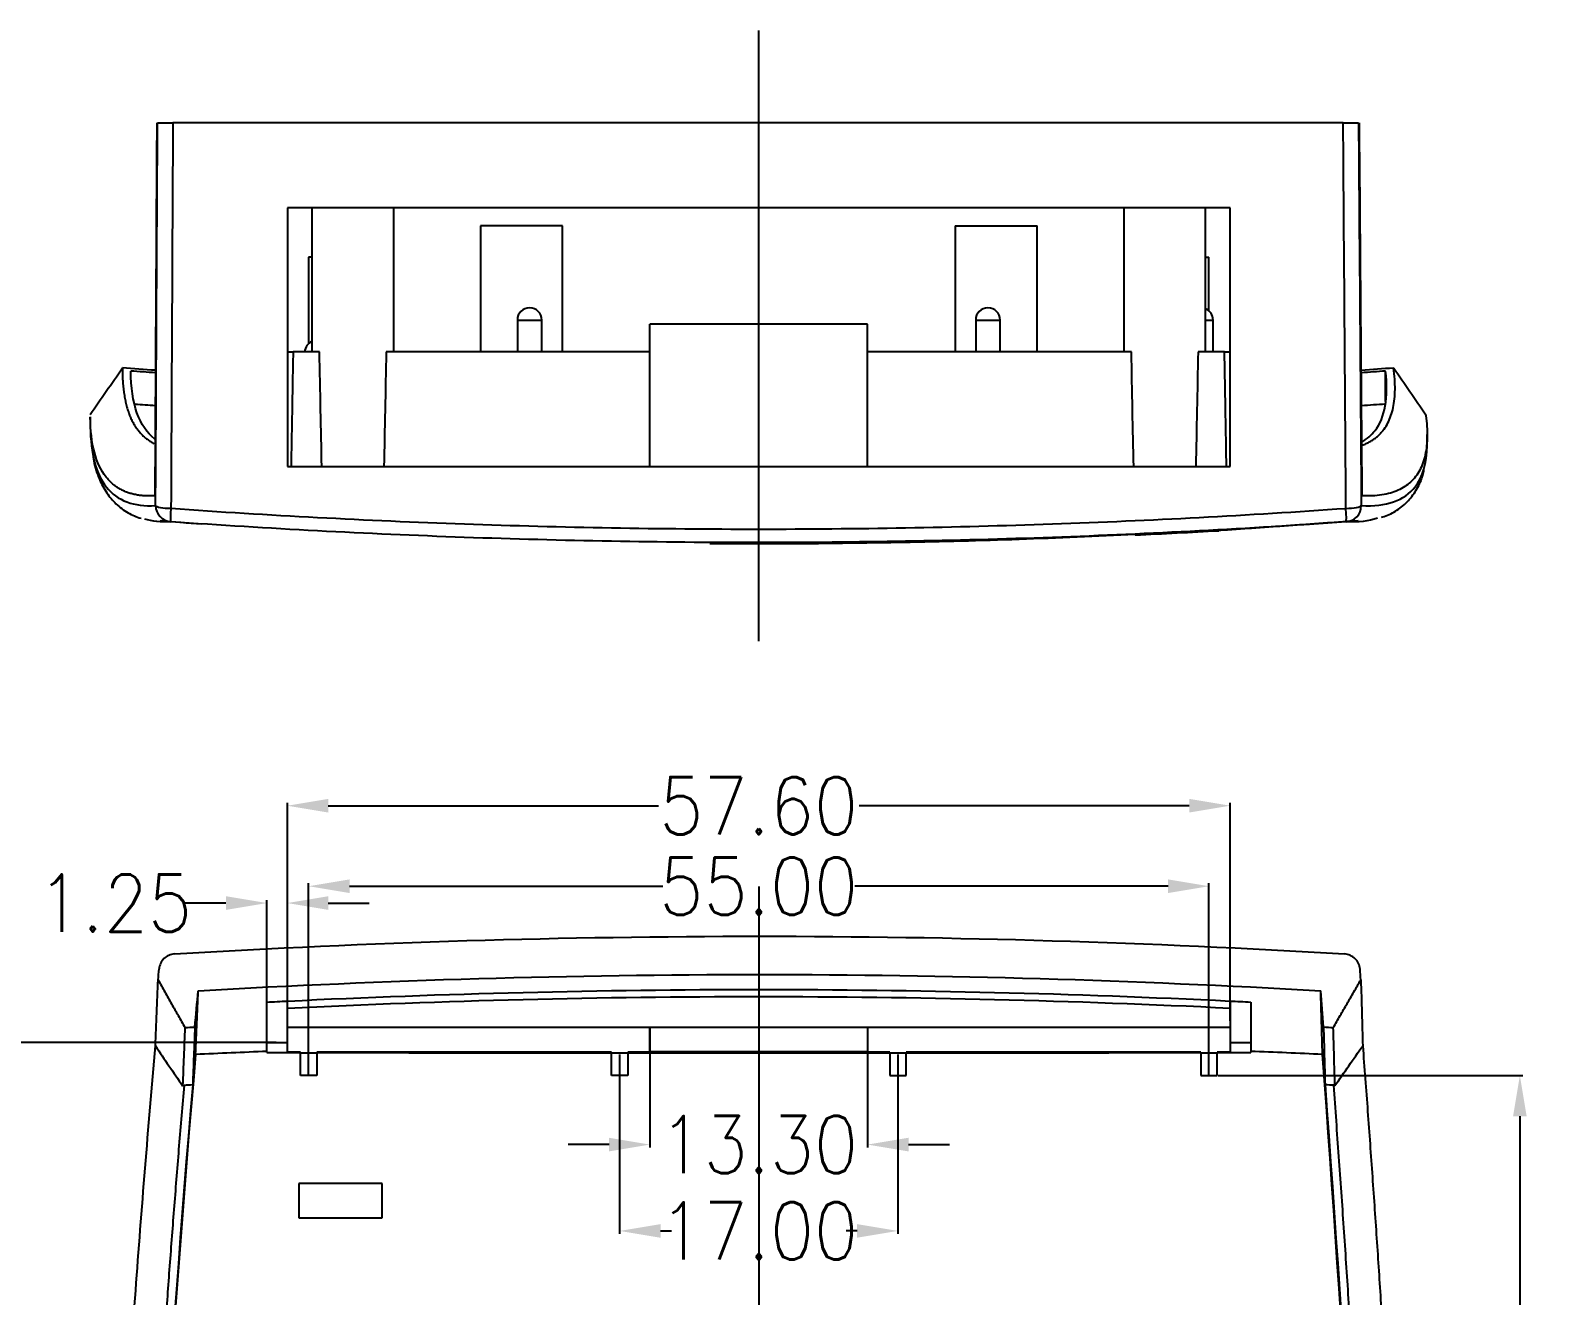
# Model space of a CAD drawing. Extents: x 812 to 956, y 553 to 738.
# Drawn here: x 862.9 to 956.2, y 660.3 to 737.5 of the extents above; entities that cross this region are included whole.
import ezdxf
from ezdxf.lldxf.tags import DXFTag

# ---------------------------------------------------------------- set-up
doc = ezdxf.new("R2010")
doc.units = 0
doc.header["$MEASUREMENT"] = 0
doc.layers.get('0').update_dxf_attribs({"linetype": 'CONTINUOUS'})
doc.layers.get('DEFPOINTS').update_dxf_attribs({"linetype": 'CONTINUOUS'})
doc.styles.get("Standard").update_dxf_attribs({"font": 'txt.shx', "width": 0.9})
tags = doc.linetypes.add('PHANTOM', pattern=[2.5, 1.25, -0.25, 0.25, -0.25, 0.25, -0.25]).pattern_tags.tags
tags[14:15] = [DXFTag(74, 4), DXFTag(75, 0), DXFTag(340, '0'), DXFTag(46, 0.0), DXFTag(50, 0.0), DXFTag(44, 0.0), DXFTag(45, 0.0)]
tags[12:13] = [DXFTag(74, 4), DXFTag(75, 0), DXFTag(340, '0'), DXFTag(46, 0.0), DXFTag(50, 0.0), DXFTag(44, 0.0), DXFTag(45, 0.0)]
tags[10:11] = [DXFTag(74, 4), DXFTag(75, 0), DXFTag(340, '0'), DXFTag(46, 0.0), DXFTag(50, 0.0), DXFTag(44, 0.0), DXFTag(45, 0.0)]
tags[8:9] = [DXFTag(74, 4), DXFTag(75, 0), DXFTag(340, '0'), DXFTag(46, 0.0), DXFTag(50, 0.0), DXFTag(44, 0.0), DXFTag(45, 0.0)]
tags[6:7] = [DXFTag(74, 4), DXFTag(75, 0), DXFTag(340, '0'), DXFTag(46, 0.0), DXFTag(50, 0.0), DXFTag(44, 0.0), DXFTag(45, 0.0)]
tags[4:5] = [DXFTag(74, 4), DXFTag(75, 0), DXFTag(340, '0'), DXFTag(46, 0.0), DXFTag(50, 0.0), DXFTag(44, 0.0), DXFTag(45, 0.0)]
doc.dimstyles.get("Standard").update_dxf_attribs({"dimtxt": 3.5, "dimasz": 2.5, "dimexe": 0.18, "dimexo": 0.0625, "dimgap": 0.09, "dimtad": 0, "dimzin": 0, "dimtxsty": 'STANDARD', "dimcen": 0, "dimclrd": 4, "dimclre": 4, "dimclrt": 3, "dimazin": 3, "dimtfac": 1, "dimtofl": 0, "dimtmove": 0, "dimatfit": 3, "dimtolj": 1, "dimtzin": 0})

# ---------------------------------------------------------------- blocks, each defined once
blk = doc.blocks.new('*D71')
at = {"color": 4}
for p, q in [((935.4789168362831, 673.6961637945267), (954.0925721013202, 673.6961637945267)), ((953.9125721013203, 671.1961637945267), (953.9125721013203, 656.0736637945267)), ((953.9125721013203, 628.6961637945268), (953.9125721013203, 643.8186637945266)), ((954.1164023196853, 626.1961637945268), (953.7325721013203, 626.1961637945268))]:
    blk.add_line(p, q, dxfattribs=at)
for points in [[(953.4959054346537, 671.1961637945267), (954.3292387679869, 671.1961637945267), (953.9125721013203, 673.6961637945267)], [(953.4959054346537, 628.6961637945268), (954.3292387679869, 628.6961637945268), (953.9125721013203, 626.1961637945268)]]:
    blk.add_solid(points, dxfattribs=at)
at = {"layer": 'DEFPOINTS', "color": 0}
for p in [(935.4164168362831, 673.6961637945267), (953.9125721013203, 626.1961637945268), (954.1789023196853, 626.1961637945268)]:
    blk.add_point(p, dxfattribs=at)
at = {"color": 3, "insert": (953.9125721013202, 649.9461637945268), "char_height": 3.5, "attachment_point": 5, "rotation": 90}
blk.add_mtext('\\A1;47.50', dxfattribs=at)
blk = doc.blocks.new('*D72')
at = {"color": 4}
for p, q in [((900.766416836283, 676.581001320109), (900.766416836283, 669.2890788354742)), ((914.0664168362832, 676.581001320109), (914.0664168362832, 669.2890788354742)), ((898.266416836283, 669.4690788354742), (895.766416836283, 669.4690788354742)), ((916.5664168362832, 669.4690788354742), (919.0664168362832, 669.4690788354742))]:
    blk.add_line(p, q, dxfattribs=at)
for points in [[(898.266416836283, 669.8857455021408), (898.266416836283, 669.0524121688076), (900.766416836283, 669.4690788354742)], [(916.5664168362832, 669.8857455021408), (916.5664168362832, 669.0524121688076), (914.0664168362832, 669.4690788354742)]]:
    blk.add_solid(points, dxfattribs=at)
at = {"layer": 'DEFPOINTS', "color": 0}
for p in [(900.766416836283, 676.643501320109), (914.0664168362832, 676.643501320109), (914.0664168362832, 669.4690788354742)]:
    blk.add_point(p, dxfattribs=at)
at = {"color": 3, "insert": (907.4164168362831, 669.4690788354742), "char_height": 3.5, "attachment_point": 5}
blk.add_mtext('\\A1;13.30', dxfattribs=at)
blk = doc.blocks.new('*D73')
at = {"color": 4}
for p, q in [((898.9164168362831, 674.9810013201088), (898.9164168362831, 664.0142682617583)), ((915.9164168362831, 674.9810013201088), (915.9164168362831, 664.0142682617583)), ((901.4164168362831, 664.1942682617582), (902.0764168362831, 664.1942682617582)), ((913.4164168362831, 664.1942682617582), (912.7564168362832, 664.1942682617582))]:
    blk.add_line(p, q, dxfattribs=at)
for points in [[(901.4164168362831, 664.6109349284249), (901.4164168362831, 663.7776015950916), (898.9164168362831, 664.1942682617582)], [(913.4164168362831, 664.6109349284249), (913.4164168362831, 663.7776015950916), (915.9164168362831, 664.1942682617582)]]:
    blk.add_solid(points, dxfattribs=at)
at = {"layer": 'DEFPOINTS', "color": 0}
for p in [(898.9164168362831, 675.0435013201088), (915.9164168362831, 675.0435013201088), (915.9164168362831, 664.1942682617582)]:
    blk.add_point(p, dxfattribs=at)
at = {"color": 3, "insert": (907.4164168362831, 664.1942682617582), "char_height": 3.5, "attachment_point": 5}
blk.add_mtext('\\A1;17.00', dxfattribs=at)
blk = doc.blocks.new('*D74')
at = {"color": 4}
for p, q in [((879.9164168362831, 673.7586637945267), (879.9164168362831, 685.4311777861959)), ((882.4164168362831, 685.251177786196), (901.5514168362831, 685.251177786196)), ((932.4164168362831, 685.251177786196), (913.2814168362831, 685.251177786196)), ((934.9164168362831, 673.7586637945267), (934.9164168362831, 685.4311777861959))]:
    blk.add_line(p, q, dxfattribs=at)
for points in [[(882.4164168362831, 685.6678444528626), (882.4164168362831, 684.8345111195293), (879.9164168362831, 685.251177786196)], [(932.4164168362831, 685.6678444528626), (932.4164168362831, 684.8345111195293), (934.9164168362831, 685.251177786196)]]:
    blk.add_solid(points, dxfattribs=at)
at = {"layer": 'DEFPOINTS', "color": 0}
for p in [(934.9164168362831, 685.251177786196), (879.9164168362831, 673.6961637945267), (934.9164168362831, 673.6961637945267)]:
    blk.add_point(p, dxfattribs=at)
at = {"color": 3, "insert": (907.4164168362831, 685.251177786196), "char_height": 3.5, "attachment_point": 5}
blk.add_mtext('\\A1;55.00', dxfattribs=at)
blk = doc.blocks.new('*D75')
at = {"color": 4}
for p, q in [((878.6164168362832, 677.0283130123981), (878.6164168362832, 690.3500805694922)), ((936.2164168362831, 677.0301656659163), (936.2164168362831, 690.3500805694922)), ((881.1164168362832, 690.1700805694923), (901.2889168362831, 690.1700805694923)), ((933.7164168362831, 690.1700805694923), (913.5439168362832, 690.1700805694923))]:
    blk.add_line(p, q, dxfattribs=at)
for points in [[(881.1164168362832, 690.5867472361589), (881.1164168362832, 689.7534139028256), (878.6164168362832, 690.1700805694923)], [(933.7164168362831, 690.5867472361589), (933.7164168362831, 689.7534139028256), (936.2164168362831, 690.1700805694923)]]:
    blk.add_solid(points, dxfattribs=at)
at = {"layer": 'DEFPOINTS', "color": 0}
for p in [(936.2164168362831, 690.1700805694923), (878.6164168362832, 676.9658130123981), (936.2164168362831, 676.9676656659163)]:
    blk.add_point(p, dxfattribs=at)
at = {"color": 3, "insert": (907.4164168362831, 690.1700805694923), "char_height": 3.5, "attachment_point": 5}
blk.add_mtext('\\A1;57.60', dxfattribs=at)
blk = doc.blocks.new('*D76')
at = {"color": 4}
for p, q in [((874.8664168362832, 684.2231155510165), (872.3664168362832, 684.2231155510165)), ((877.3664168362832, 675.7577494780785), (877.3664168362832, 684.4031155510164)), ((878.6164168362832, 675.7577494780785), (878.6164168362832, 684.4031155510164)), ((881.1164168362832, 684.2231155510165), (883.6164168362832, 684.2231155510165))]:
    blk.add_line(p, q, dxfattribs=at)
for points in [[(874.8664168362832, 684.6397822176831), (874.8664168362832, 683.8064488843498), (877.3664168362832, 684.2231155510165)], [(881.1164168362832, 684.6397822176831), (881.1164168362832, 683.8064488843498), (878.6164168362832, 684.2231155510165)]]:
    blk.add_solid(points, dxfattribs=at)
at = {"layer": 'DEFPOINTS', "color": 0}
for p in [(877.3664168362832, 684.2231155510165), (877.3664168362832, 675.6952494780785), (878.6164168362832, 675.6952494780785)]:
    blk.add_point(p, dxfattribs=at)
at = {"color": 3, "insert": (868.0764168362832, 684.2231155510165), "char_height": 3.5, "attachment_point": 5}
blk.add_mtext('\\A1;1.25', dxfattribs=at)
blk = doc.blocks.new('*D80')
at = {"color": 4}
for p, q in [((877.9289168362833, 675.6952494780785), (860.4758184952856, 675.6952494780785)), ((860.6558184952855, 673.1952494780785), (860.6558184952855, 657.0732066363028)), ((860.6558184952855, 628.6961637945268), (860.6558184952855, 644.8182066363026)), ((864.1537722995376, 626.1961637945268), (860.4758184952856, 626.1961637945268))]:
    blk.add_line(p, q, dxfattribs=at)
for points in [[(860.2391518286189, 673.1952494780785), (861.0724851619522, 673.1952494780785), (860.6558184952855, 675.6952494780785)], [(860.2391518286189, 628.6961637945268), (861.0724851619522, 628.6961637945268), (860.6558184952855, 626.1961637945268)]]:
    blk.add_solid(points, dxfattribs=at)
at = {"layer": 'DEFPOINTS', "color": 0}
for p in [(877.9914168362833, 675.6952494780785), (860.6558184952855, 626.1961637945268), (864.2162722995376, 626.1961637945268)]:
    blk.add_point(p, dxfattribs=at)
at = {"color": 3, "insert": (860.6558184952854, 650.9457066363029), "char_height": 3.5, "attachment_point": 5, "rotation": 90}
blk.add_mtext('\\A1;49.50', dxfattribs=at)

msp = doc.modelspace()

# ---------------------------------------------------------------- linework, layer by layer
at = {"color": 1, "linetype": 'PHANTOM', "ltscale": 10}
for p, q in [((907.4164168362831, 700.2182610681616), (907.4164168362831, 737.5238945517987)), ((907.4164168362831, 685.2346156645579), (907.4164168362831, 567.6439494368146))]:
    msp.add_line(p, q, dxfattribs=at)
for p, q in [((943.1163341877593, 731.8888232996293), (871.6246319719377, 731.8888232996293)), ((936.2164168362833, 726.6888232996293), (878.6164168362832, 726.6888232996293)), ((880.1164168362832, 726.6887572415186), (880.1164168362832, 717.9061029555334)), ((885.1164168362832, 717.9060982778471), (885.1164168362832, 726.6887570377245)), ((929.7164168362832, 726.6887570377245), (929.7164168362832, 717.9060982778471)), ((934.7164168362832, 717.9061029555334), (934.7164168362832, 726.6887572415186)), ((890.4164168362831, 725.5888232996293), (890.4164168362831, 717.9061381433793)), ((895.4164168362831, 725.5888232996293), (890.4164168362831, 725.5888232996293)), ((895.4164168362831, 717.9061381433793), (895.4164168362831, 725.5888232996293)), ((919.4164168362831, 725.5888232996293), (919.4164168362831, 717.9061381433793)), ((919.4164168362831, 725.5888232996293), (924.4164168362831, 725.5888232996293)), ((924.4164168362831, 717.9061381433793), (924.4164168362831, 725.5888232996293)), ((879.9164168362831, 723.6888232996293), (879.9164168362831, 718.3979787683794)), ((880.1164139622591, 723.6888232996293), (879.9164168362831, 723.6888232996293)), ((934.7164197103073, 723.6888232996293), (934.9164168362831, 723.6888232996293)), ((934.9164168362831, 720.3978256433794), (934.9164168362831, 723.6888232996293)), ((892.6664168362831, 719.8388232996293), (892.6664168362831, 717.906061737045)), ((892.6664168362831, 719.8388232996293), (894.1664168362831, 719.8388232996293)), ((894.1664168362831, 717.9060466303191), (894.1664168362831, 719.8388232996293)), ((914.0664168362832, 719.5888232996293), (900.7664168362833, 719.5888232996293)), ((900.7664168362833, 710.8888232996293), (900.7664168362833, 719.5888232996293)), ((914.0664168362832, 710.8888232996293), (914.0664168362832, 719.5888232996293)), ((920.6664168362831, 719.8388232996293), (920.6664168362831, 717.9060427254792)), ((920.6664168362831, 719.8388232996293), (922.1664168362831, 719.8388232996293)), ((922.1664168362831, 717.906061737045), (922.1664168362831, 719.8388232996293)), ((934.7163712047043, 719.8388232996293), (935.1664168362831, 719.8388232996293)), ((935.1664168362831, 717.9059795496293), (935.1664168362831, 719.8388232996293)), ((880.5805923198557, 717.9060101982033), (878.9647262021352, 717.9060101982033)), ((900.7664320731446, 717.9060101982033), (884.6522413527107, 717.9060101982033)), ((930.1805923198557, 717.9060101982033), (914.0664015994219, 717.9060101982033)), ((935.8681074704311, 717.9060101982033), (934.2522413527106, 717.9060101982033)), ((866.5730366313257, 713.931064025137), (866.5782301861885, 713.3359415840339)), ((948.244501857634, 712.1784095821491), (948.2503860869639, 712.8526754781163)), ((878.6164168362832, 710.8888232996293), (936.2164168362832, 710.8888232996293)), ((877.3664168362834, 675.6952494780785), (877.3664168362834, 678.1736716139185)), ((878.6164168362832, 675.6952494780785), (878.6164168362832, 678.2363765467178)), ((936.2164168362831, 678.2400818537542), (936.2164168362831, 675.6952494780785)), ((937.4664168362833, 678.1775381538207), (937.4664168362833, 675.6952494780785)), ((878.6164168362832, 676.643501320109), (900.766416836283, 676.643501320109)), ((900.766416836283, 675.143501320109), (900.766416836283, 676.643501320109)), ((900.766416836283, 676.643501320109), (914.0664168362832, 676.643501320109)), ((914.0664168362832, 676.643501320109), (914.0664168362832, 675.143501320109)), ((914.0664168362832, 676.643501320109), (936.2164168362831, 676.643501320109)), ((877.3664168362832, 675.0994054907012), (877.3664168362832, 675.6952494780785)), ((877.3664168362834, 675.6952494780785), (878.6164168362832, 675.6952494780785)), ((878.6164168362832, 675.1120726275662), (878.6164168362832, 675.6952494780785)), ((936.2164168362831, 675.6952494780785), (936.2164168362831, 675.1120726275662)), ((936.2164168362831, 675.6952494780785), (937.4664168362833, 675.6952494780785)), ((937.4664168362831, 675.6952494780785), (937.4664168362831, 675.0994048032069)), ((879.4164168362831, 675.1120726275662), (878.6164168362832, 675.1120726275662)), ((879.4164168362831, 675.0435013201088), (879.4164168362831, 675.1120726275662)), ((879.4164168362831, 673.6961637945267), (879.4164168362831, 675.0435013201088)), ((880.4164168362831, 675.0435013201088), (879.4164168362831, 675.0435013201088)), ((898.4164168362831, 675.1120726275662), (880.4164168362831, 675.1120726275662)), ((880.4164168362831, 675.1120726275662), (880.4164168362831, 675.0435013201088)), ((880.4164168362831, 675.0435013201088), (880.4164168362831, 673.6961637945267)), ((898.4164168362831, 675.0435013201088), (898.4164168362831, 675.1120726275662)), ((899.4164168362831, 675.0435013201088), (898.4164168362831, 675.0435013201088)), ((898.4164168362831, 673.6961637945267), (898.4164168362831, 675.0435013201088)), ((900.766416836283, 675.1120726275662), (899.4164168362831, 675.1120726275662)), ((899.4164168362831, 675.1120726275662), (899.4164168362831, 675.0435013201088)), ((899.4164168362831, 675.0435013201088), (899.4164168362831, 673.6961637945267)), ((900.766416836283, 675.143501320109), (900.766416836283, 675.1120726275662)), ((914.0664168362832, 675.143501320109), (900.766416836283, 675.143501320109)), ((914.0664168362832, 675.1120726275662), (914.0664168362832, 675.143501320109)), ((915.4164168362831, 675.1120726275662), (914.0664168362832, 675.1120726275662)), ((915.4164168362831, 675.0435013201088), (915.4164168362831, 675.1120726275662)), ((915.4164168362831, 675.0435013201088), (915.4164168362831, 673.6961637945267)), ((916.4164168362831, 675.0435013201088), (915.4164168362831, 675.0435013201088)), ((934.4164168362831, 675.1120726275662), (916.4164168362831, 675.1120726275662)), ((916.4164168362831, 675.1120726275662), (916.4164168362831, 675.0435013201088)), ((916.4164168362831, 673.6961637945267), (916.4164168362831, 675.0435013201088)), ((934.4164168362831, 675.0435013201088), (934.4164168362831, 675.1120726275662)), ((934.4164168362831, 675.0435013201088), (934.4164168362831, 673.6961637945267)), ((935.4164168362831, 675.0435013201088), (934.4164168362831, 675.0435013201088)), ((935.4164168362831, 675.1120726275662), (935.4164168362831, 675.0435013201088)), ((936.2164168362831, 675.1120726275662), (935.4164168362831, 675.1120726275662)), ((935.4164168362831, 673.6961637945267), (935.4164168362831, 675.0435013201088)), ((880.4164168362831, 673.6961637945267), (879.4164168362831, 673.6961637945267)), ((899.4164168362831, 673.6961637945267), (898.4164168362831, 673.6961637945267)), ((915.4164168362831, 673.6961637945267), (916.4164168362831, 673.6961637945267)), ((934.4164168362831, 673.6961637945267), (935.4164168362831, 673.6961637945267))]:
    msp.add_line(p, q)
for centre, radius, start, end in [((893.4164168362831, 719.8388232996293), 0.75, 0, 180), ((921.4164168362831, 719.8388232996293), 0.75, 0, 180), ((934.4164168362831, 719.8388232996293), 0.75, 0, 66.42284440077106), ((880.4164168362831, 717.8388232996293), 0.75, 113.5771555992289, 174.858735112732), ((-393.9340158560259, 573.1961637945269), 1342.350527888274, 4.543715466319167, 4.571336774832417), ((907.4542008733681, 90.87515381129487), 587.6182385843183, 87.19441600069, 92.8129611382208), ((-393.9340158560259, 573.1961637945269), 1339.850432692309, 4.428490767328957, 4.523258255422134)]:
    msp.add_arc(centre, radius, start, end)
at = {"extrusion": (0, 0, -1)}
for centre, radius, start, end in [((-907.4542008733681, 90.87515381129492), 591.3211051791961, 86.5351007608655, 93.46648145915903), ((-1893.294427570203, 585.6386248232986), 1026.878105929885, 5.246275602916207, 5.283370681578707), ((-907.4542008733681, 90.87515381129492), 588.9856239718588, 86.66270929236674, 93.33748957978085), ((-907.4542008733681, 90.87515381129487), 588.0687236721748, 87.1891954379426, 92.80343308793837), ((-1893.294427570203, 585.6386248232986), 1024.37801073392, 5.097249741023276, 5.221415108066045), ((-907.4542008733681, 90.87515381129487), 588.0687236721748, 87.0672542580585, 87.1891954379426), ((-907.4542008733681, 90.87515381129487), 588.0687236721748, 92.80343308793837, 92.92537348179637), ((-907.4542008733681, 90.87515381129492), 586.7901567594604, 86.57085069839417, 86.63068285534654), ((-907.4542008733681, 90.87515381129492), 586.7901567594604, 93.36690678266415, 93.42535387778398)]:
    msp.add_arc(centre, radius, start, end, dxfattribs=at)
for centre, major_axis, ratio, start_param, end_param in [((882.6164168360358, 775.3152361044262), (1.158717254628215e-13, -98.91279599212393), 0.02527478851064027, 0.861440699321558, 0.9515735530426278), ((882.6164168368072, 775.3152361009705), (1.158717254533289e-13, -98.91279598402065), 0.02527478850955064, 5.331611754152354, 5.421743875241562), ((932.2164168386889, 775.3152361604872), (1.158717255838696e-13, -98.91279609545549), 0.02527478851636402, 0.8614414321107333, 0.9515735530900139), ((932.2164168357351, 775.3152361223694), (1.158717255006218e-13, -98.91279602439185), 0.02527478851211426, 5.331611754127596, 5.42174460781748)]:
    msp.add_ellipse(centre, major_axis=major_axis, ratio=ratio, start_param=start_param, end_param=end_param, dxfattribs=at)
for centre, major_axis, ratio, start_param, end_param in [((871.5635291515293, 708.5120130293175), (0.05991788719351911, -0.998203309348484), 0.997052394104462, 4.661338220082165, 6.151617417186444), ((871.5635291515291, 708.5120130293175), (0.9999882547082991, -0.004846694280686805), 0.1742446931309953, 3.219485492294839, 4.653025905501886), ((871.563529151529, 708.5120130293175), (-0.0706828043044172, -0.9974988426938969), 0.04851621440972854, 4.890800852676064, 6.27310799400127), ((943.2277305792277, 708.5090455684884), (0.9999762381556216, 0.006893701772774802), 0.1743632881406654, 4.771452511777872, 6.193637525490165), ((943.2277305792278, 708.5090455684884), (0.070599633394057, -0.9975047327028705), 0.0485891925343719, 0.01007748517154637, 1.392384399450172), ((943.2277305792278, 708.5090455684884), (-0.0428852486335909, -0.9990800045289843), 0.9961108238378666, 0.1144878973183219, 1.604801387088577)]:
    msp.add_ellipse(centre, major_axis=major_axis, ratio=ratio, start_param=start_param, end_param=end_param)
for points, degree in [([(870.6350864652441, 731.8888232996513), (870.5946416292087, 724.2921892298224), (870.5562269815874, 716.6955551599934), (870.5198420988837, 709.0989210901645)], 3), ([(944.2781935805842, 709.0963493988971), (944.2263878681822, 716.6938406991562), (944.1719200723113, 724.2913319994153), (944.1147895921794, 731.8888232996744)], 3), ([(878.6130425648794, 717.9011707963681), (878.7286730656198, 717.904354619622), (878.8464137616039, 717.9060101982033), (878.9647262021352, 717.9060101982033)], 3), ([(935.8681074704311, 717.9060101982033), (935.9870469380649, 717.9060101982033), (936.1049941833937, 717.9044125578107), (936.2208020516168, 717.9012809489601)], 3), ([(870.5582778704127, 716.7682338008526), (869.8844440143275, 716.8151127812285), (869.2107536104954, 716.8632756212916), (868.5372213254227, 716.9127215893207)], 3), ([(870.5124453572031, 712.5662030205093), (869.5555513160966, 713.3163277200634), (869.0683632825968, 714.7045233773023), (869.0487527416948, 716.7253415280323)], 3), ([(870.5582703110786, 716.6170287337269), (870.0550720477397, 716.6524073811717), (869.5518995246641, 716.6885116396037), (869.0487527416954, 716.7253415280325)], 3), ([(946.2001849428755, 716.9055478521801), (945.5416110299456, 716.8573230425519), (944.8829754236525, 716.8103298253502), (944.224278133981, 716.7645678867424)], 3), ([(945.7100198742974, 716.7197480684009), (945.2148412519801, 716.6835744466213), (944.7196301003744, 716.6481041926374), (944.2243864235354, 716.6133371787088)], 3), ([(870.5474348114474, 714.6011809865767), (870.1347699569546, 714.6300861884175), (869.7221576529621, 714.6594758119345), (869.3096081623883, 714.6893492504804)], 3), ([(945.6926115775161, 714.7014646294152), (945.208130906796, 714.6662280159676), (944.723563085357, 714.6316586824647), (944.2389246130947, 714.5977575905034)], 3), ([(871.4923622542088, 707.5145993924795), (870.8940173696069, 707.4787469251652), (870.3630187309608, 707.534209656923), (869.8993131525206, 707.6807150679296)], 3), ([(870.8403431420564, 707.5895358207081), (871.6884427861497, 707.5191066073909), (872.5366690478241, 707.4512579488347), (873.3850383664053, 707.3861154411414)], 3), ([(935.5146928048591, 706.994578502202), (944.0337904722504, 707.5921886510793)], 1), ([(945.2122309852386, 707.7283162302191), (944.676520970062, 707.5523172765323), (944.0387488862787, 707.4799343656675), (943.2988150545293, 707.5116260555163)], 3), ([(930.4164168362831, 706.7115203007442), (932.116851447393, 706.7890076907403), (933.816851428169, 706.8750794823496), (935.5164168362833, 706.9697345364912)], 3), ([(870.5546400919822, 675.4913087932098), (870.6064458043841, 676.8385691350977), (870.6609136002551, 678.1858574980992), (870.718044080387, 679.5331633600838)], 3), ([(870.7180440804237, 679.5331633600719), (872.3558043591829, 676.6146783710972)], 1), ([(942.5137963768361, 676.6170020966467), (944.197747207317, 679.5367694111064)], 1), ([(944.1977472073224, 679.5367694111108), (944.2381920433577, 678.1909861411062), (944.276606690979, 676.8452414027049), (944.3129915736827, 675.4995413200285)], 3), ([(873.0115100578037, 674.96979749404), (873.0608988036322, 676.2670801863894), (873.1127683786563, 677.5644626205647), (873.1671206714469, 678.8619405478227)], 3), ([(941.8529014590943, 674.9727741246497), (941.8182648872189, 676.2690483120628), (941.7817386919698, 677.5653983630149), (941.7433219617942, 678.8618215347249)], 3), ([(872.3558043591682, 676.6146783714224), (872.3079506569219, 675.4377939244168), (872.2608057906073, 674.2609161961956), (872.2143697431161, 673.0840458284299)], 3), ([(872.9674925076283, 676.6510111286552), (872.9206628396142, 675.4717810592858), (872.8758832330731, 674.2926320632434), (872.8331522835392, 673.1135673018603)], 3), ([(941.9162663488146, 676.6524614231196), (941.9492282375543, 675.474095147137), (941.9806285741738, 674.2957907127168), (942.0104680387367, 673.1175501665351)], 3), ([(942.6133071669751, 673.0888655714521), (942.580760561214, 674.2649011174784), (942.5475903029019, 675.4409467915857), (942.5137963768434, 676.6170020968045)], 3), ([(870.5546402098532, 675.4913118581376), (871.107635891578, 674.6812896687102), (871.6605805422694, 673.8710747360069), (872.2134738209878, 673.0606670513582)], 3), ([(942.6138271055013, 673.0695232854307), (943.1801697514124, 673.879683446228), (943.7465579580771, 674.6896904476625), (944.312991493236, 675.4995442955042)], 3), ([(877.3664168362832, 675.1611844665233), (875.9144678590201, 675.1016849617681), (874.4628322508008, 675.037888048746), (873.0115100578037, 674.9697974940399)], 3), ([(877.3664168362832, 675.0994054907012), (878.0496807829365, 675.0979749403925), (878.733014118056, 675.0965931751634), (879.4164168362831, 675.0952601912468)], 3), ([(880.4164168362831, 675.093344590251), (886.4110771749449, 675.0820704596204), (892.4110727368122, 675.0745473744289), (898.4164168362831, 675.0707846956554)], 3), ([(899.4164168362831, 675.0701929430954), (904.7472861536326, 675.067223914728), (910.0841339973058, 675.0672230467383), (915.4164168362831, 675.0701927146645)], 3), ([(916.4164168362831, 675.070784439692), (922.4199722270855, 675.0745458334932), (928.4199714038093, 675.0820665373783), (934.4164168362831, 675.0933439404662)], 3), ([(935.4164168362831, 675.0952595278925), (936.0997963603018, 675.0965924576872), (936.7831296979796, 675.0979742115328), (937.4664168362831, 675.0994048032069)], 3), ([(941.8529014590943, 674.9727741246498), (940.391060086376, 675.0412312300994), (938.928898530357, 675.1053324082432), (937.4664168362831, 675.165073757883)], 3), ([(872.2134738209706, 673.060667051753), (872.2430284639415, 673.0698706477915), (872.2725843894007, 673.0790719938336), (872.3021415970059, 673.0882710895926)], 3), ([(872.2143697431161, 673.0840458284299), (872.2140710716694, 673.0762529025344), (872.2137724309521, 673.0684599769755), (872.2134738209638, 673.0606670517534)], 3), ([(872.833152283562, 673.1135673018614), (872.6561391230605, 673.10519707114), (872.4791307599166, 673.0967628004796), (872.302139444141, 673.0882650938987)], 3), ([(942.0104680387369, 673.117550166535), (944.4974940748803, 639.8585868865309), (945.7523631450883, 606.5174778287408), (945.7840809308716, 573.3251025947628)], 3), ([(942.5385406185821, 673.0924501433885), (942.3625292362792, 673.1008797526616), (942.1865010110575, 673.1092466253501), (942.0104680387367, 673.117550166535)], 3), ([(942.5407401339078, 673.0923492863826), (942.5651033322958, 673.0847421482958), (942.5894656562277, 673.077133481322), (942.6138271055115, 673.0695232856222)], 3), ([(942.6138271055131, 673.0695232856222), (942.6136538112437, 673.075970713923), (942.6134804983976, 673.082418142533), (942.6133071669751, 673.0888655714521)], 3), ([(879.3164168362832, 667.0961637945268), (879.3164168362832, 666.3961639186291), (879.3164168362832, 665.6961630653682), (879.3164168362832, 664.9961637945269)], 3), ([(884.4164168362831, 667.0961637945268), (882.7159778856943, 667.0961637945268), (881.0159779049205, 667.0961637945268), (879.3164168362832, 667.0961637945268)], 3), ([(884.4164168362831, 664.9961637945269), (884.4164168362831, 665.6961630360049), (884.4164168362831, 666.3961638891749), (884.4164168362831, 667.0961637945268)], 3), ([(879.3164168362832, 664.9961637945269), (881.0159781721302, 664.9961637945269), (882.715978153185, 664.9961637945269), (884.4164168362831, 664.9961637945269)], 3)]:
    msp.add_open_spline(points, degree=degree)
for points, knots in [([(870.5665072600017, 708.503286493819), (870.5849391572867, 712.2983156639845), (870.6038781128751, 716.0933387096228), (870.623324255899, 719.8883554951499), (870.6438215932337, 723.8885183628396), (870.6648824342038, 727.888674350446), (870.6865069312028, 731.8888232996293)], [0, 0, 0, 0, 0.4868414779997763, 0.4868414779997763, 0.4868414779997763, 1, 1, 1, 1]), ([(870.6865069312029, 731.8888232996293), (870.7058438355414, 731.8888232996293), (870.8108728158859, 731.8888232996293), (871.1523789123437, 731.8888232996293), (871.3823477425692, 731.8888232996293), (871.6246319719377, 731.8888232996293)], [0, 0, 0, 0, 0.5, 0.5, 1, 1, 1, 1]), ([(871.6246319719377, 731.8888232996293), (871.6026285563871, 727.8337006781393), (871.5812045405987, 723.778570807587), (871.5603597718298, 719.7234338529813), (871.5408521083413, 715.9284170798336), (871.5218517623762, 712.1333940341796), (871.5033586098153, 708.3383648516505)], [0, 0, 0, 0, 0.5165678402815209, 0.5165678402815209, 0.5165678402815209, 1, 1, 1, 1]), ([(943.1163341877592, 731.8888232996293), (943.3564757718966, 731.8888232996293), (943.5849522271174, 731.8888232996293), (943.9249176033868, 731.8888232996293), (944.0316413949683, 731.8888232996293), (944.0537850218836, 731.8888232996293)], [0, 0, 0, 0, 0.5, 0.5, 1, 1, 1, 1]), ([(943.2879582859529, 708.3353973908214), (943.2616842558941, 712.1302678985636), (943.2347445994752, 715.9251289830959), (943.2071390569322, 719.7199803978357), (943.1776316721576, 723.7762723791278), (943.1473634893712, 727.8325534464919), (943.1163341877591, 731.8888232996293)], [0, 0, 0, 0, 0.4833501592218199, 0.4833501592218199, 0.4833501592218199, 1, 1, 1, 1]), ([(944.0537850218834, 731.8888232996293), (944.0843150569119, 727.8875270084598), (944.1141045501897, 723.8862198258438), (944.1431538178485, 719.8849020400042), (944.170704155222, 716.0900506092373), (944.1975886876132, 712.2951895247176), (944.2238076818893, 708.50031903299)], [0, 0, 0, 0, 0.5132415264392209, 0.5132415264392209, 0.5132415264392209, 1, 1, 1, 1]), ([(878.6164168362832, 726.6888232996293), (878.6164168362832, 726.0000457869604), (878.6164168362832, 725.3112682895718), (878.6164168362832, 724.6224908074922), (878.6164168362832, 720.0446009591443), (878.6164168362832, 715.4667117870486), (878.6164168362832, 710.8888232996293)], [0, 0, 0, 0, 0.1307805180896237, 0.1307805180896237, 0.1307805180896237, 1, 1, 1, 1]), ([(936.2164168362832, 710.8888232996293), (936.2164168362832, 715.4669223432285), (936.2164168362832, 720.0450220751871), (936.2164168362832, 724.623122487035), (936.2164168362832, 725.3116894091955), (936.2164168362832, 726.0002563467365), (936.2164168362832, 726.6888232996293)], [0, 0, 0, 0, 0.8692594617256937, 0.8692594617256937, 0.8692594617256937, 1, 1, 1, 1]), ([(878.9647262021352, 717.9060101982033), (878.9413801603396, 716.5733068770952), (878.918034118544, 715.2406035559873), (878.8946880767485, 713.9079002348793), (878.8770592610241, 712.9015634233149), (878.8594304452997, 711.8952266117504), (878.8418016295752, 710.8888898001861)], [0, 0, 0, 0, 0.5697650512671502, 0.5697650512671502, 0.5697650512671502, 1, 1, 1, 1]), ([(935.9910324283239, 710.8888678035611), (935.9754893294903, 711.7761419555287), (935.9599462306566, 712.6634161074963), (935.9444031318228, 713.5506902594642), (935.9398927869563, 713.8081622384722), (935.9353824420896, 714.0656342174801), (935.930872097223, 714.3231061964882), (935.9099505549591, 715.5174075303933), (935.8890290126951, 716.7117088642982), (935.8681074704311, 717.9060101982033)], [0, 0, 0, 0, 0.3793314010465975, 0.3793314010465975, 0.3793314010465975, 0.4894069693596808, 0.4894069693596808, 0.4894069693596808, 1, 1, 1, 1]), ([(866.5727669406406, 714.0667958071467), (866.9001722101041, 714.5411340784106), (867.2275782352092, 715.0154644963724), (867.5549849928805, 715.4897870025876), (867.8823917959835, 715.9641095746209), (868.2097993430118, 716.438424251361), (868.5372076110323, 716.9127309742178)], [0, 0, 0, 0, 0.499999965308119, 0.499999965308119, 0.499999965308119, 1, 1, 1, 1]), ([(868.5372213254227, 716.9127215893205), (868.5379921498563, 716.7785102026079), (868.5395359442928, 716.5097138554062), (868.5573732227798, 716.1271368051943), (868.5867299050528, 715.7591008587348), (868.6288519378044, 715.407273251261), (868.6835703594631, 715.0713901884), (868.7510949292368, 714.7517095016328), (868.8315314704648, 714.4483507549104), (868.9250116892212, 714.1614728390383), (869.0316581948257, 713.891226223299), (869.151593861494, 713.6377658445232), (869.2849392589693, 713.401247660965), (869.4318132911856, 713.1818296737214), (869.5923330014355, 712.9796714431124), (869.7666136024216, 712.7949350342438), (869.9547677068853, 712.6277789913064), (870.1569063349516, 712.4783626335541), (870.3340283491408, 712.3706338117942), (870.44408579854, 712.313144483952), (870.4792486490974, 712.2956743332816)], [0, 0, 0, 0, 0.05597540475388371, 0.1121066155376059, 0.1683940377622783, 0.2248380856454998, 0.2814391822392517, 0.338197759457862, 0.3951142581060619, 0.452189127907158, 0.5094228275313379, 0.5668158246241409, 0.6243685958351126, 0.682081626846672, 0.7399554124032157, 0.7979904828696529, 0.8561874076519378, 0.9145467095878127, 0.9730689176466889, 1, 1, 1, 1]), ([(944.2596255714168, 712.3881164579641), (944.5775567237073, 712.5693508079879), (944.8454052067098, 712.8016030464892), (945.3720773160935, 713.486326907438), (945.5802665802022, 713.9904798492176), (945.7955550749324, 715.2023885919023), (945.8027340690306, 715.9100943712266), (945.7100198742976, 716.7197480684009)], [0, 0, 0, 0, 0.2605765773480783, 0.2605765773480783, 0.6302882886740392, 0.6302882886740392, 1, 1, 1, 1]), ([(944.2881894343237, 712.1998252614788), (944.3263530463689, 712.2136547854624), (944.4382176597483, 712.2564419245838), (944.616104049852, 712.335767104806), (944.815944089945, 712.4435650724042), (945.0026184837993, 712.5640372438675), (945.176221103219, 712.6970877681387), (945.3368471600454, 712.8426222368183), (945.4845928882057, 713.0005481511869), (945.6667830484871, 713.2303361207438), (945.8633695077583, 713.5513492991131), (946.047899200476, 713.989347410381), (946.1802393128169, 714.476470166786), (946.2616820548956, 715.0114095694817), (946.2920209878951, 715.5944311367783), (946.2766785161937, 716.2200983222964), (946.2256313438786, 716.6775257733553), (946.2001849428755, 716.90554785218)], [0, 0, 0, 0, 0.0237401004357672, 0.07059993851570526, 0.1173512842667317, 0.1639946895053762, 0.2105306981300747, 0.2569598460907378, 0.3032826632788997, 0.349499709338695, 0.4441274473966963, 0.5381820399702735, 0.6316676947468765, 0.7245884740477633, 0.8169482947231103, 0.9087509281023479, 1, 1, 1, 1]), ([(945.6939433228099, 714.8558633995953), (945.6962487814822, 715.1231518992508), (945.6985542328274, 715.3904403990115), (945.700859676846, 715.6577288988773), (945.7039130888484, 716.0117352885342), (945.7069664879987, 716.3657416783753), (945.7100198742976, 716.7197480684009)], [0, 0, 0, 0, 0.4302119724034994, 0.4302119724034994, 0.4302119724034994, 1, 1, 1, 1]), ([(946.1966246646041, 716.9107465603047), (946.1992374202205, 716.9069600394345), (946.2018501758214, 716.9031735185536), (946.2044629314071, 716.8993869976622), (946.5282920160978, 716.4300795732828), (946.8557003776575, 715.9555789743534), (947.1831094338215, 715.4810714625045), (947.5105184899833, 715.0065639506582), (947.837928252114, 714.5320495094212), (948.1653386955844, 714.057528196039)], [0, 0, 0, 0, 0.0003466193668618667, 0.0003466193668618667, 0.0003466193668618667, 0.5001733096860582, 0.5001733096860582, 0.5001733096860582, 1, 1, 1, 1]), ([(870.5198418218129, 709.0989518292994), (870.4191293297808, 709.0950258184172), (870.2176975522282, 709.0871735318266), (869.9305138896862, 709.0957643191103), (869.6542801314963, 709.1192655385261), (869.3900758066966, 709.1591399370872), (869.1376176246573, 709.2149955197511), (868.8969873890293, 709.2869373395528), (868.668168928782, 709.3749372340291), (868.4511722324083, 709.4790027801886), (868.2460000507917, 709.5991318351793), (868.0526573292572, 709.7353253890464), (867.8711468820601, 709.8875816212782), (867.7014772620902, 710.0559068222259), (867.2664766600353, 710.5640199203036), (866.7497886852802, 711.6598226402704), (866.5788663063622, 713.0894399197136), (866.5732175335654, 713.9098672513734), (866.5731858688271, 713.9144676023985)], [0, 0, 0, 0, 0.03910337490957958, 0.07820938750908256, 0.117318669213054, 0.1564318512793797, 0.1955495647787855, 0.2346724405643796, 0.2738011092412493, 0.3129362011361179, 0.3520783462670689, 0.3912281743133428, 0.4303863145852188, 0.4695533959939823, 0.5087300470219912, 0.7542923891814419, 0.9999898039135532, 1, 1, 1, 1]), ([(948.1653474689133, 714.0575341969217), (948.1791255305352, 713.9434815006442), (948.2066784852639, 713.7154023365744), (948.2330142089961, 713.3884740831061), (948.248359369958, 713.0727190699259), (948.252890883887, 712.6538692972147), (948.2260451930209, 712.1527365105165), (948.1390599053789, 711.5984047920064), (947.9978112180081, 711.099194304028), (947.8022955991186, 710.6551173837616), (947.5525351559796, 710.2661690208079), (947.248540624605, 709.9323570229634), (946.8903591742037, 709.6536552671236), (946.4779202387006, 709.4301604746939), (946.0116041721659, 709.2615120679999), (945.4901223990505, 709.1490553415127), (944.9184264481318, 709.0877706528423), (944.4916002912282, 709.0935164997567), (944.2781939391858, 709.0963893326642)], [0, 0, 0, 0, 0.0337802461700446, 0.067552723960167, 0.1013178305847703, 0.1350759635204387, 0.2073215507072918, 0.2795234751752926, 0.3516856280189724, 0.423811906762631, 0.4959062147417594, 0.567972460479778, 0.6400145570605793, 0.7120364214973719, 0.7840419740983292, 0.8560351378295555, 0.9280198376758797, 1, 1, 1, 1]), ([(866.5784099430874, 713.3153044548422), (866.5928103697361, 711.6626667608513), (866.9202583916369, 710.4339367043638), (868.228698137756, 708.7995248117453), (869.2292663932876, 708.4230774633696), (870.5665072600016, 708.503286493819)], [0, 0, 0, 0, 0.4921361478388927, 0.4921361478388927, 1, 1, 1, 1]), ([(944.2238076818893, 708.50031903299), (945.7613274726659, 708.4343857014245), (946.8574301870783, 708.8181821756808), (947.9919046890253, 710.2534227656682), (948.2351038470899, 711.09589616861), (948.2445052982591, 712.1750416402173)], [0, 0, 0, 0, 0.577889914398335, 0.577889914398335, 1, 1, 1, 1]), ([(866.7599182331398, 711.451977379431), (866.768942431468, 711.3760658777878), (866.8375459489505, 710.881246190709), (867.095642595324, 710.152008223506), (867.5488950562365, 709.276222385312), (868.1352137987891, 708.5801097147208), (868.8482759476627, 708.0468591067904), (869.3947243091918, 707.8134411209686), (869.6759235819579, 707.7278381122279)], [0, 0, 0, 0, 0.03965243065717385, 0.2623277571580047, 0.4514086605445182, 0.6316560883579351, 0.8223860622972593, 1, 1, 1, 1]), ([(945.4516370605224, 707.7903424371895), (945.5088181578049, 707.8035449758678), (945.8555587993759, 707.8938279714715), (946.4307337911168, 708.2126808705633), (947.1253157600802, 708.7732710488668), (947.6480226544452, 709.511833733948), (947.9457515302317, 710.1559688423505), (948.033157782366, 710.5729736942918), (948.0514204203548, 710.6841921981294)], [0, 0, 0, 0, 0.04146068695181655, 0.2552284587968727, 0.4817445655749055, 0.7012703147335648, 0.9221719006371012, 1, 1, 1, 1]), ([(871.5033586098155, 708.3383648516505), (877.4735000293165, 707.9160294089892), (883.4497174632494, 707.5990805592614), (895.4143214980943, 707.1759372627654), (901.4056189778503, 707.0697584440459), (913.3860511549994, 707.0692699119385), (919.3723730436462, 707.1748420575692), (931.3372537613723, 707.5969020141789), (937.3178007695642, 707.913560255279), (943.2879582859529, 708.3353973908214)], [0, 0, 0, 0, 0.25, 0.25, 0.5, 0.5, 0.75, 0.75, 1, 1, 1, 1]), ([(943.2988150545295, 707.5116260555163), (937.3268552592599, 707.0889499115373), (931.3444895293246, 706.771660351927), (919.375965318331, 706.3487589524179), (913.3878155164044, 706.2429761242904), (901.4037151282473, 706.2434656252459), (895.4105818443543, 706.3498564853159), (883.4423349235822, 706.7738434983152), (877.4643057597013, 707.0914239721728), (871.4923622542088, 707.5145993924795)], [0, 0, 0, 0, 0.25, 0.25, 0.5, 0.5, 0.75, 0.75, 1, 1, 1, 1]), ([(904.4178162752796, 706.1964063793333), (908.3550799664115, 706.1712579054038), (917.0244426966874, 706.2132344687687), (925.6871412933767, 706.5215185835171), (930.4147001674528, 706.7608476516044)], [0, 0, 0, 0, 0.4541487387115022, 1, 1, 1, 1]), ([(871.7164994848072, 681.1153304595878), (871.4763579006697, 681.1007904323847), (871.247881445449, 680.9969946193958), (870.9079160691795, 680.6611627214894), (870.8011922775979, 680.434648204226), (870.7790486506829, 680.1951915503996)], [0, 0, 0, 0, 0.5, 0.5, 1, 1, 1, 1]), ([(944.1463267413635, 680.1818473058241), (944.1269898370249, 680.4236958479169), (944.0219608566804, 680.6526753644148), (943.6804547602226, 680.9944741495366), (943.4504859299973, 681.0996668650264), (943.2082017006287, 681.1143433397353)], [0, 0, 0, 0, 0.5, 0.5, 1, 1, 1, 1]), ([(866.667486203653, 571.6313326451915), (866.6537081420311, 572.7983085246035), (866.6261551873024, 575.1319919161706), (866.5998194635704, 578.6337343416935), (866.5844743026084, 582.1357875126671), (866.5799427886794, 586.969487926789), (866.6067884795455, 593.1352741726557), (866.6937737671874, 600.6336159895836), (866.8350224545584, 608.1308561575529), (867.0305380734478, 615.626601197125), (867.2802985165868, 623.1204631926292), (867.5842930479614, 630.6120522104679), (867.9424744983628, 638.1009818092209), (868.3549134338659, 645.5868546993622), (868.8212295004005, 653.0693146934088), (869.3427112735159, 660.547853418354), (869.9144072244346, 668.0225314778095), (870.341233381338, 673.0017686005524), (870.5546397333806, 675.4913086934744)], [0, 0, 0, 0, 0.0337802461700446, 0.067552723960167, 0.1013178305847703, 0.1350759635204387, 0.2073215507072918, 0.2795234751752926, 0.3516856280189724, 0.423811906762631, 0.4959062147417594, 0.567972460479778, 0.6400145570605793, 0.7120364214973719, 0.7840419740983292, 0.8560351378295555, 0.9280198376758797, 1, 1, 1, 1]), ([(944.3129918507534, 675.4995412149643), (944.4137043427856, 674.1665273095521), (944.6151361203381, 671.5004095812367), (944.9023197828801, 667.4999482867365), (945.17855354107, 663.498452085915), (945.4427578658697, 659.4958671743381), (945.6952160479091, 655.4922515085015), (945.9358462835371, 651.4876331186368), (946.1646647437844, 647.4820480897864), (946.381661440158, 643.4755303416573), (946.5868336217748, 639.4681145206631), (946.7801763433092, 635.459834651876), (946.9616867905063, 631.4507266376136), (947.1313564104762, 627.4408196070323), (947.5663570125312, 616.3877439110504), (948.083044987286, 598.2912124826553), (948.2592936309838, 581.0335045708007), (948.2600278494979, 572.1538211996327), (948.2600709408905, 571.6326712763826)], [0, 0, 0, 0, 0.03851377138052143, 0.07703014067968587, 0.115549729791524, 0.1540731604557693, 0.1926010542278174, 0.2311340324487274, 0.2696727162152773, 0.3082177263500782, 0.3467696833717553, 0.3853292074651996, 0.4238969184519042, 0.4624734357603844, 0.5010593783966956, 0.7429191137127271, 0.9849118849673509, 1, 1, 1, 1]), ([(873.0115100578038, 674.96979749404), (871.5300818026343, 658.0447302001133), (870.4675092004809, 641.1021022078827), (869.1775016675723, 607.1853914910577), (868.9515779819857, 590.2508859874342), (869.1402220950506, 573.3423586031106)], [0, 0, 0, 0, 0.5, 0.5, 1, 1, 1, 1]), ([(945.7664655376273, 573.3422657067802), (945.7501278319767, 590.2473320845406), (945.4176520379579, 607.1782549040255), (944.1133752949102, 641.0885607824337), (943.1428459862586, 658.0352180451139), (941.852901459094, 674.97277412465)], [0, 0, 0, 0, 0.5, 0.5, 1, 1, 1, 1]), ([(872.3021394737871, 673.0882644669164), (872.1984232930067, 671.8594999788738), (871.9912360378936, 669.4048748707887), (871.6974749447149, 665.7259327489107), (871.4165539752545, 662.0547997872809), (871.1495823143574, 658.3914273865852), (870.8961565186113, 654.7358970629889), (870.656275080363, 651.0882547269018), (870.4298272639585, 647.4485549361858), (870.2167296227144, 643.8168490882272), (870.0168895826214, 640.1931885688648), (869.8302151887672, 636.57762395177), (869.6566125693474, 632.9702050881963), (869.495986512521, 629.3709815198861), (869.3482407843608, 625.779999595554), (869.1660506240793, 620.9436828747967), (868.9694641648082, 614.8744224355153), (868.7849344720903, 607.5853348102493), (868.6525943597496, 600.3425277905935), (868.5711516176708, 593.1463294323855), (868.5408126846714, 585.997219926812), (868.5561551563727, 578.8950283241438), (868.6072023286879, 574.1787614353416), (868.6326487296908, 571.8277591555548)], [0, 0, 0, 0, 0.03643619785645801, 0.07278628815525465, 0.1090507346544681, 0.1452299952414339, 0.1813245219038365, 0.2173347607015702, 0.253261151739377, 0.2891041291402837, 0.3248641210198423, 0.3605415494611886, 0.3961368304909278, 0.4316503740558568, 0.4670825854687353, 0.5024338928000153, 0.5748144219628754, 0.6467565535237079, 0.7182635059325194, 0.7893383864490662, 0.8599841910626239, 0.9302038044540001, 1, 1, 1, 1]), ([(872.8331522835396, 673.113567301863), (871.4089129756712, 656.4967371374928), (870.3875553325931, 639.848182463456), (869.460756356473, 614.8836108330208), (869.2525670923642, 606.5608278406607), (869.037278597634, 589.9314284666211), (869.0300996035357, 581.6244429680136), (869.1228137982688, 573.3251904822658)], [0, 0, 0, 0, 0.5, 0.5, 0.75, 0.75, 1, 1, 1, 1]), ([(946.2956123471438, 571.8289078891557), (946.2948415227099, 573.1876823027503), (946.2932977282735, 575.9090132418825), (946.2754604497866, 579.9987089720616), (946.2461037675137, 584.1011372472839), (946.203981734762, 588.2163861126371), (946.1492633131033, 592.3443487785927), (946.0817387433294, 596.4849693218432), (946.0013022021014, 600.638176563705), (945.9078219833452, 604.8039018499189), (945.8011754777408, 608.9820742551333), (945.6812398110724, 613.1726218617831), (945.5478944135971, 617.3754714037473), (945.4010203813807, 621.5905483525621), (945.2405006711308, 625.8177775204199), (945.0662200701447, 630.0570838180131), (944.8780659656811, 634.3083906730116), (944.6759273376147, 638.5716194916993), (944.4596958609263, 642.8466890256725), (944.2292630898673, 647.1335164601475), (943.9845307789963, 651.432018246245), (943.7253724627271, 655.7421071239687), (943.4517776358787, 660.0637032263824), (943.1633116193123, 664.3966924172087), (942.8611400560858, 668.7410823817814), (942.6476407828286, 671.6405710507311), (942.540741724989, 673.0923446432073)], [0, 0, 0, 0, 0.04034752339392088, 0.08080735303129744, 0.1213797811357303, 0.1620651062786067, 0.2028636333992084, 0.2437756738248678, 0.2848015452911922, 0.3259415719623693, 0.3671960844515714, 0.4085654198414765, 0.4500499217049229, 0.4916499401257171, 0.5333658317196122, 0.5751979787779138, 0.6171467917330282, 0.6592126474506188, 0.7013959272161052, 0.7436970180901209, 0.7861163129095, 0.8286542102885571, 0.8713111146206932, 0.9140874360803612, 0.956983590625433, 1, 1, 1, 1])]:
    msp.add_open_spline(points, degree=3, knots=knots)

# ---------------------------------------------------------------- dimensions: what is measured, and where the dimension line sits
for base, p1, p2, picture, middle in [((936.2164168362831, 690.1700805694923), (878.6164168362832, 676.9658130123981), (936.2164168362831, 676.9676656659163), '*D75', (907.4164168362831, 690.1700805694923)), ((934.9164168362831, 685.251177786196), (879.9164168362831, 673.6961637945267), (934.9164168362831, 673.6961637945267), '*D74', (907.4164168362831, 685.251177786196)), ((915.9164168362831, 664.1942682617582), (898.9164168362831, 675.0435013201088), (915.9164168362831, 675.0435013201088), '*D73', (907.4164168362831, 664.1942682617582))]:
    dim = msp.add_linear_dim(base=base, p1=p1, p2=p2, dimstyle='STANDARD')
    dim.commit()
    dim.dimension.update_dxf_attribs({"geometry": picture, "text_midpoint": middle})
for base, p1, p2, picture, middle in [((877.3664168362832, 684.2231155510165), (878.6164168362832, 675.6952494780785), (877.3664168362832, 675.6952494780785), '*D76', (868.0764168362832, 684.2231155510165)), ((914.0664168362832, 669.4690788354742), (900.766416836283, 676.643501320109), (914.0664168362832, 676.643501320109), '*D72', (907.4164168362831, 669.4690788354742))]:
    dim = msp.add_linear_dim(base=base, p1=p1, p2=p2, dimstyle='STANDARD')
    dim.commit()
    dim.dimension.update_dxf_attribs({"geometry": picture, "text_midpoint": middle, "dimtype": 160})
dim = msp.add_linear_dim(base=(860.6558184952855, 626.1961637945268), p1=(877.9914168362833, 675.6952494780785), p2=(864.2162722995376, 626.1961637945268), angle=90, dimstyle='STANDARD')
dim.commit()
dim.dimension.update_dxf_attribs({"geometry": '*D80', "text_midpoint": (860.6558184952854, 650.9457066363029)})
dim = msp.add_linear_dim(base=(953.9125721013203, 626.1961637945268), p1=(935.4164168362831, 673.6961637945267), p2=(954.1789023196853, 626.1961637945268), angle=90, dimstyle='STANDARD')
dim.commit()
dim.dimension.update_dxf_attribs({"geometry": '*D71', "text_midpoint": (953.9125721013202, 649.9461637945268), "dimtype": 160})

doc.saveas('drawing.dxf')
